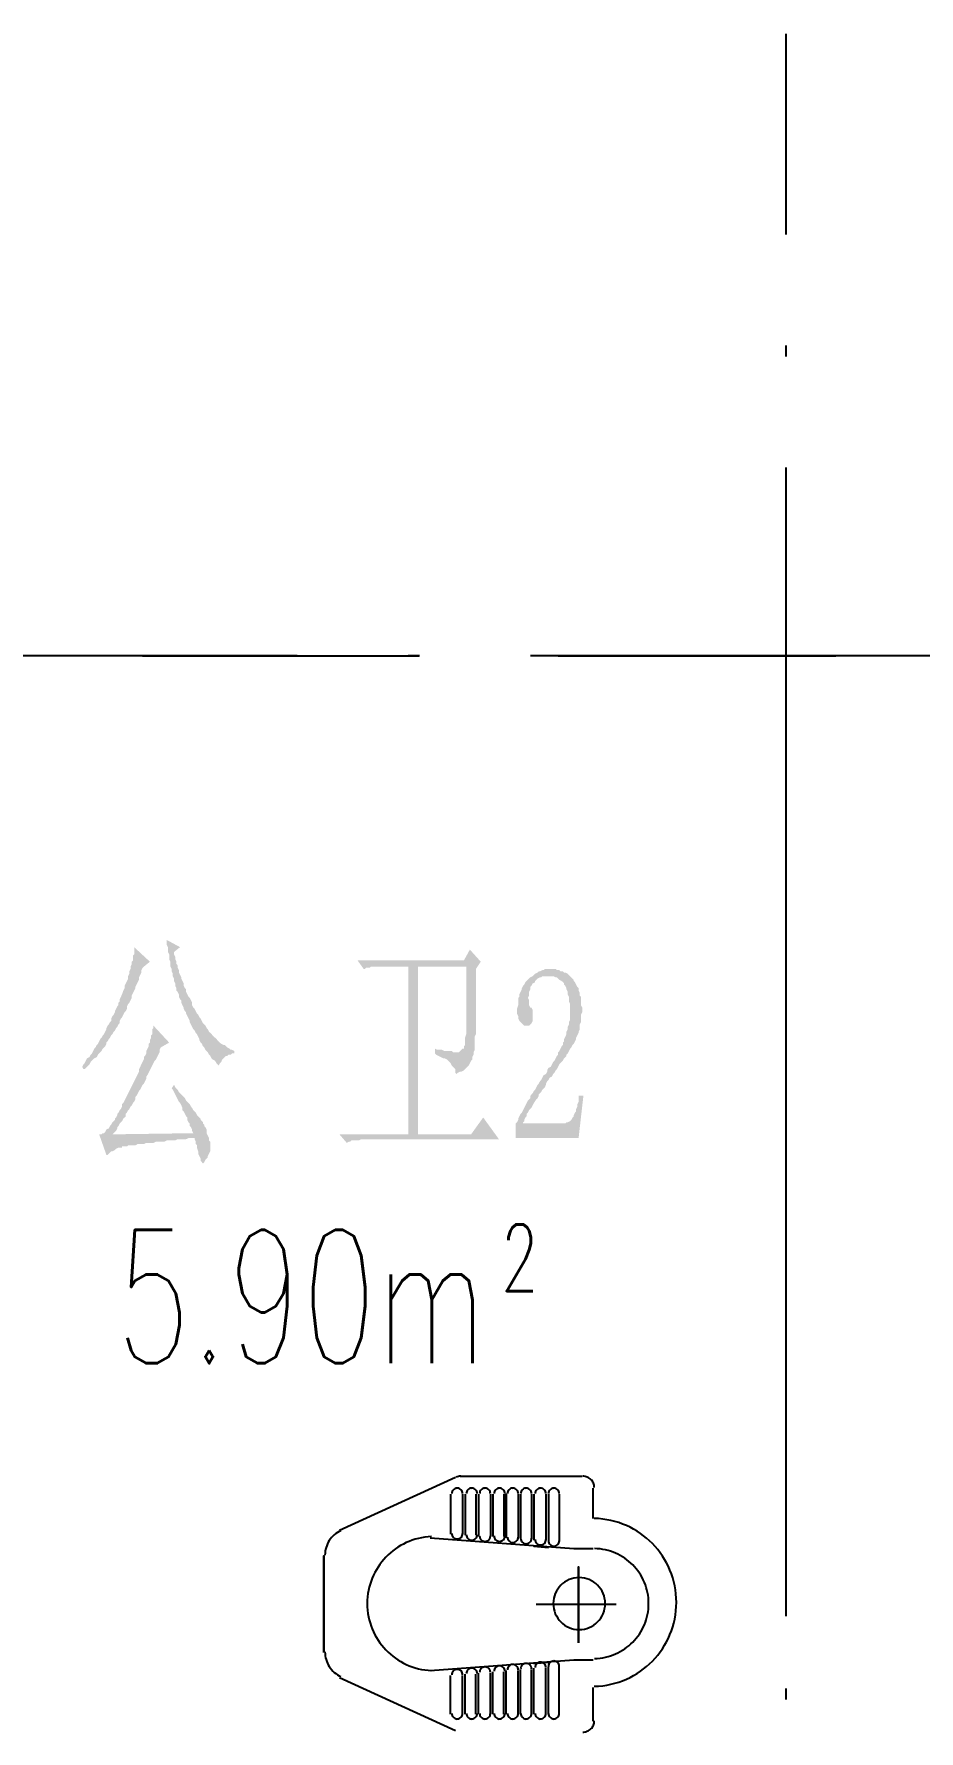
# Model space of a CAD drawing. Header units: millimetres. Extents: x -1120 to 100154, y -9529 to 14223.
# Drawn here: x 48133 to 49728, y 11163 to 14221 of the extents above; entities that cross this region are included whole.
import ezdxf

# ---------------------------------------------------------------- set-up
doc = ezdxf.new("R2010")
doc.units = ezdxf.units.MM
doc.linetypes.add('DOTE', pattern=[2.42, 2, -0.2, 0.02, -0.2])
for name, color, linetype in [('A-DOTE', 1, 'Continuous'), ('A-房间名称', 7, 'Continuous'), ('A-立面看线', 7, 'Continuous')]:
    doc.layers.add(name, color=color, linetype=linetype)
doc.styles.add('_TCH_WINDOW', font='SIMPLEX', dxfattribs={"bigfont": 'GBCBIG'})

msp = doc.modelspace()

# ---------------------------------------------------------------- hatches: boundary and pattern name
at = {"layer": 'A-立面看线'}
for points in [[(48313.7, 12575.7), (48342, 12549.5), (48328.9, 12538.7), (48326.7, 12534.3), (48326.7, 12530), (48324.6, 12525.6), (48322.4, 12521.3), (48322.4, 12516.9), (48320.2, 12512.6), (48318, 12508.2), (48315.9, 12503.9), (48315.9, 12501.7), (48313.7, 12497.3), (48311.5, 12493), (48309.3, 12488.6), (48309.3, 12484.3), (48307.2, 12479.9), (48305, 12475.6), (48302.8, 12473.4), (48300.6, 12469), (48300.6, 12464.7), (48298.5, 12460.3), (48296.3, 12458.2), (48294.1, 12453.8), (48291.9, 12449.4), (48289.8, 12447.3), (48287.6, 12442.9), (48287.6, 12438.6), (48285.4, 12436.4), (48283.2, 12432), (48281.1, 12429.9), (48278.9, 12425.5), (48276.7, 12423.3), (48274.5, 12419), (48272.3, 12416.8), (48270.2, 12412.5), (48268, 12410.3), (48265.8, 12405.9), (48263.6, 12403.7), (48263.6, 12401.6), (48261.5, 12397.2), (48259.3, 12395), (48257.1, 12392.9), (48254.9, 12388.5), (48252.8, 12386.3), (48250.6, 12384.2), (48248.4, 12382), (48246.2, 12377.6), (48241.9, 12375.5), (48239.7, 12373.3), (48237.5, 12371.1), (48235.4, 12368.9), (48233.2, 12364.6), (48231, 12362.4), (48228.8, 12360.2), (48226.6, 12358.1), (48224.5, 12355.9), (48222.3, 12355.9), (48220.1, 12360.2), (48222.3, 12364.6), (48224.5, 12366.8), (48226.6, 12371.1), (48228.8, 12375.5), (48233.2, 12377.6), (48235.4, 12382), (48237.5, 12384.2), (48239.7, 12388.5), (48241.9, 12392.9), (48244.1, 12395), (48246.2, 12399.4), (48248.4, 12401.6), (48250.6, 12405.9), (48252.8, 12410.3), (48254.9, 12412.5), (48257.1, 12416.8), (48259.3, 12419), (48261.5, 12423.3), (48263.6, 12427.7), (48263.6, 12429.9), (48265.8, 12434.2), (48268, 12436.4), (48270.2, 12440.7), (48272.3, 12442.9), (48272.3, 12447.3), (48274.5, 12451.6), (48276.7, 12453.8), (48278.9, 12458.2), (48278.9, 12460.3), (48281.1, 12464.7), (48283.2, 12469), (48285.4, 12471.2), (48285.4, 12475.6), (48287.6, 12477.7), (48287.6, 12482.1), (48287.6, 12482.1), (48289.8, 12486.4), (48291.9, 12490.8), (48294.1, 12497.3), (48296.3, 12501.7), (48296.3, 12506), (48298.5, 12510.4), (48300.6, 12514.7), (48302.8, 12519.1), (48302.8, 12523.4), (48305, 12527.8), (48305, 12532.1), (48307.2, 12536.5), (48307.2, 12540.8), (48309.3, 12545.2), (48309.3, 12549.5), (48311.5, 12551.7), (48311.5, 12556.1), (48311.5, 12560.4), (48313.7, 12562.6), (48313.7, 12567), (48313.7, 12571.3), (48313.7, 12573.5), (48313.7, 12575.7), (48313.7, 12575.7)], [(48396.4, 12575.7), (48385.5, 12567), (48385.5, 12562.6), (48387.7, 12558.3), (48387.7, 12553.9), (48389.9, 12549.5), (48389.9, 12545.2), (48392, 12543), (48392, 12538.7), (48394.2, 12534.3), (48394.2, 12530), (48396.4, 12525.6), (48398.6, 12521.3), (48398.6, 12519.1), (48400.7, 12514.7), (48402.9, 12510.4), (48402.9, 12506), (48405.1, 12501.7), (48407.3, 12499.5), (48407.3, 12495.1), (48409.4, 12490.8), (48411.6, 12486.4), (48413.8, 12484.3), (48416, 12479.9), (48418.1, 12475.6), (48418.1, 12471.2), (48420.3, 12466.9), (48422.5, 12464.7), (48424.7, 12460.3), (48426.8, 12456), (48429, 12453.8), (48431.2, 12449.4), (48433.4, 12447.3), (48435.6, 12442.9), (48437.7, 12438.6), (48439.9, 12436.4), (48442.1, 12434.2), (48444.3, 12429.9), (48446.4, 12427.7), (48448.6, 12423.3), (48450.8, 12421.2), (48453, 12419), (48455.1, 12416.8), (48457.3, 12414.6), (48461.7, 12410.3), (48463.8, 12408.1), (48466, 12405.9), (48468.2, 12403.7), (48470.4, 12401.6), (48474.7, 12399.4), (48476.9, 12399.4), (48479.1, 12397.2), (48481.3, 12395), (48485.6, 12392.9), (48487.8, 12390.7), (48490, 12390.7), (48494.3, 12388.5), (48494.3, 12388.5), (48494.3, 12384.2), (48490, 12384.2), (48487.8, 12382), (48483.4, 12382), (48481.3, 12379.8), (48479.1, 12379.8), (48476.9, 12377.6), (48474.7, 12375.5), (48472.5, 12373.3), (48470.4, 12368.9), (48468.2, 12366.8), (48466, 12362.4), (48466, 12362.4), (48463.8, 12364.6), (48461.7, 12366.8), (48459.5, 12371.1), (48455.1, 12373.3), (48453, 12375.5), (48450.8, 12379.8), (48448.6, 12382), (48446.4, 12386.3), (48444.3, 12388.5), (48442.1, 12390.7), (48439.9, 12395), (48437.7, 12397.2), (48435.6, 12401.6), (48433.4, 12403.7), (48431.2, 12408.1), (48431.2, 12410.3), (48429, 12414.6), (48426.8, 12419), (48424.7, 12421.2), (48422.5, 12425.5), (48420.3, 12427.7), (48418.1, 12432), (48416, 12436.4), (48413.8, 12440.7), (48413.8, 12442.9), (48411.6, 12447.3), (48409.4, 12451.6), (48407.3, 12456), (48407.3, 12458.2), (48405.1, 12460.3), (48402.9, 12464.7), (48402.9, 12466.9), (48400.7, 12471.2), (48398.6, 12475.6), (48398.6, 12479.9), (48396.4, 12482.1), (48394.2, 12486.4), (48394.2, 12490.8), (48392, 12495.1), (48389.9, 12497.3), (48389.9, 12501.7), (48387.7, 12506), (48387.7, 12510.4), (48385.5, 12514.7), (48385.5, 12519.1), (48383.3, 12523.4), (48383.3, 12527.8), (48381.2, 12532.1), (48381.2, 12536.5), (48379, 12540.8), (48379, 12545.2), (48379, 12549.5), (48376.8, 12553.9), (48376.8, 12558.3), (48376.8, 12562.6), (48374.6, 12567), (48374.6, 12571.3), (48374.6, 12575.7), (48372.4, 12580), (48372.4, 12584.4), (48372.4, 12588.7), (48396.4, 12575.7)], [(48929.5, 12536.5), (48929.5, 12530), (48929.5, 12523.4), (48929.5, 12516.9), (48929.5, 12512.6), (48929.5, 12506), (48929.5, 12501.7), (48929.5, 12495.1), (48929.5, 12490.8), (48929.5, 12486.4), (48929.5, 12482.1), (48929.5, 12475.6), (48929.5, 12471.2), (48929.5, 12466.9), (48929.5, 12464.7), (48929.5, 12460.3), (48929.5, 12456), (48929.5, 12451.6), (48929.5, 12449.4), (48929.5, 12445.1), (48929.5, 12442.9), (48929.5, 12438.6), (48929.5, 12436.4), (48929.5, 12436.4), (48929.5, 12429.9), (48929.5, 12423.3), (48929.5, 12419), (48927.4, 12414.6), (48927.4, 12410.3), (48927.4, 12405.9), (48927.4, 12401.6), (48927.4, 12397.2), (48927.4, 12392.9), (48927.4, 12390.7), (48927.4, 12390.7), (48925.2, 12386.3), (48925.2, 12382), (48923, 12377.6), (48923, 12373.3), (48920.8, 12371.1), (48918.6, 12366.8), (48918.6, 12366.8), (48916.5, 12362.4), (48914.3, 12360.2), (48912.1, 12358.1), (48909.9, 12355.9), (48907.8, 12353.7), (48903.4, 12351.5), (48901.2, 12351.5), (48896.9, 12349.3), (48894.7, 12347.2), (48894.7, 12347.2), (48892.5, 12349.3), (48892.5, 12351.5), (48892.5, 12353.7), (48892.5, 12355.9), (48890.4, 12358.1), (48888.2, 12360.2), (48886, 12362.4), (48883.8, 12366.8), (48881.7, 12368.9), (48879.5, 12371.1), (48877.3, 12373.3), (48872.9, 12375.5), (48870.8, 12375.5), (48866.4, 12377.6), (48862.1, 12379.8), (48857.7, 12382), (48855.5, 12384.2), (48855.5, 12392.9), (48859.9, 12390.7), (48864.2, 12390.7), (48868.6, 12390.7), (48872.9, 12388.5), (48877.3, 12388.5), (48879.5, 12388.5), (48883.8, 12388.5), (48886, 12388.5), (48888.2, 12386.3), (48890.4, 12386.3), (48892.5, 12386.3), (48894.7, 12386.3), (48894.7, 12386.3), (48899.1, 12386.3), (48901.2, 12388.5), (48903.4, 12390.7), (48905.6, 12392.9), (48907.8, 12392.9), (48907.8, 12395), (48907.8, 12397.2), (48909.9, 12399.4), (48909.9, 12403.7), (48909.9, 12408.1), (48909.9, 12412.5), (48912.1, 12419), (48912.1, 12425.5), (48912.1, 12432), (48912.1, 12434.2), (48912.1, 12436.4), (48912.1, 12440.7), (48912.1, 12442.9), (48912.1, 12447.3), (48912.1, 12451.6), (48912.1, 12453.8), (48912.1, 12458.2), (48912.1, 12462.5), (48912.1, 12466.9), (48912.1, 12471.2), (48912.1, 12475.6), (48912.1, 12479.9), (48912.1, 12484.3), (48912.1, 12488.6), (48912.1, 12493), (48912.1, 12497.3), (48912.1, 12503.9), (48912.1, 12508.2), (48912.1, 12514.7), (48912.1, 12519.1), (48912.1, 12525.6), (48912.1, 12530), (48912.1, 12536.5), (48912.1, 12540.8), (48825.1, 12540.8), (48825.1, 12238.4), (48920.8, 12238.4), (48942.6, 12268.8), (48970.9, 12229.7), (48725, 12229.7), (48722.8, 12229.7), (48718.4, 12227.5), (48716.3, 12227.5), (48711.9, 12227.5), (48709.7, 12227.5), (48705.4, 12227.5), (48703.2, 12225.3), (48701, 12225.3), (48696.7, 12223.1), (48696.7, 12223.1), (48683.6, 12238.4), (48807.7, 12238.4), (48807.7, 12540.8), (48757.6, 12540.8), (48753.3, 12540.8), (48751.1, 12540.8), (48746.7, 12540.8), (48744.6, 12540.8), (48740.2, 12540.8), (48738, 12538.7), (48735.9, 12538.7), (48731.5, 12538.7), (48729.3, 12536.5), (48727.2, 12536.5), (48716.3, 12551.7), (48907.8, 12551.7), (48918.6, 12571.3), (48938.2, 12549.5), (48929.5, 12536.5)], [(49099.3, 12458.2), (49099.3, 12464.7), (49099.3, 12469), (49099.3, 12473.4), (49097.1, 12477.7), (49097.1, 12482.1), (49097.1, 12486.4), (49094.9, 12490.8), (49094.9, 12495.1), (49092.7, 12499.5), (49092.7, 12501.7), (49090.6, 12506), (49088.4, 12508.2), (49088.4, 12510.4), (49086.2, 12512.6), (49084, 12514.7), (49079.7, 12516.9), (49077.5, 12519.1), (49075.3, 12521.3), (49073.2, 12521.3), (49068.8, 12523.4), (49066.6, 12523.4), (49062.3, 12523.4), (49060.1, 12523.4), (49055.7, 12523.4), (49053.6, 12523.4), (49049.2, 12523.4), (49047, 12521.3), (49044.9, 12521.3), (49040.5, 12519.1), (49038.3, 12516.9), (49036.2, 12514.7), (49036.2, 12512.6), (49031.8, 12510.4), (49029.6, 12506), (49027.5, 12503.9), (49027.5, 12499.5), (49025.3, 12495.1), (49025.3, 12493), (49025.3, 12488.6), (49023.1, 12484.3), (49023.1, 12484.3), (49025.3, 12479.9), (49025.3, 12475.6), (49025.3, 12471.2), (49027.5, 12466.9), (49029.6, 12466.9), (49031.8, 12462.5), (49031.8, 12458.2), (49031.8, 12453.8), (49031.8, 12451.6), (49031.8, 12447.3), (49031.8, 12442.9), (49029.6, 12438.6), (49027.5, 12436.4), (49025.3, 12434.2), (49023.1, 12434.2), (49020.9, 12434.2), (49016.6, 12434.2), (49014.4, 12436.4), (49012.2, 12438.6), (49010, 12440.7), (49010, 12440.7), (49007.9, 12442.9), (49005.7, 12447.3), (49005.7, 12451.6), (49003.5, 12456), (49003.5, 12460.3), (49003.5, 12464.7), (49005.7, 12471.2), (49005.7, 12475.6), (49005.7, 12479.9), (49005.7, 12484.3), (49007.9, 12486.4), (49007.9, 12490.8), (49010, 12495.1), (49012.2, 12499.5), (49012.2, 12501.7), (49014.4, 12506), (49016.6, 12508.2), (49018.7, 12512.6), (49020.9, 12514.7), (49023.1, 12516.9), (49025.3, 12519.1), (49027.5, 12521.3), (49031.8, 12523.4), (49034, 12525.6), (49036.2, 12527.8), (49040.5, 12530), (49042.7, 12532.1), (49044.9, 12532.1), (49049.2, 12534.3), (49051.4, 12534.3), (49053.6, 12536.5), (49057.9, 12536.5), (49060.1, 12536.5), (49062.3, 12536.5), (49066.6, 12536.5), (49068.8, 12536.5), (49073.2, 12536.5), (49075.3, 12534.3), (49079.7, 12534.3), (49081.9, 12532.1), (49086.2, 12532.1), (49088.4, 12530), (49090.6, 12530), (49094.9, 12527.8), (49097.1, 12525.6), (49099.3, 12523.4), (49101.4, 12521.3), (49103.6, 12519.1), (49105.8, 12516.9), (49105.8, 12514.7), (49108, 12512.6), (49110.1, 12508.2), (49112.3, 12503.9), (49114.5, 12501.7), (49114.5, 12497.3), (49116.7, 12493), (49116.7, 12488.6), (49118.8, 12486.4), (49118.8, 12482.1), (49118.8, 12477.7), (49118.8, 12471.2), (49121, 12466.9), (49121, 12462.5), (49121, 12462.5), (49121, 12458.2), (49118.8, 12453.8), (49118.8, 12449.4), (49118.8, 12445.1), (49118.8, 12440.7), (49116.7, 12436.4), (49116.7, 12432), (49116.7, 12427.7), (49114.5, 12423.3), (49114.5, 12421.2), (49112.3, 12416.8), (49110.1, 12412.5), (49110.1, 12410.3), (49108, 12405.9), (49105.8, 12401.6), (49103.6, 12399.4), (49101.4, 12395), (49099.3, 12392.9), (49097.1, 12388.5), (49094.9, 12384.2), (49092.7, 12382), (49092.7, 12379.8), (49088.4, 12375.5), (49086.2, 12371.1), (49084, 12368.9), (49079.7, 12364.6), (49077.5, 12360.2), (49075.3, 12355.9), (49073.2, 12353.7), (49071, 12349.3), (49068.8, 12347.2), (49066.6, 12342.8), (49062.3, 12340.6), (49060.1, 12336.3), (49057.9, 12334.1), (49055.7, 12329.8), (49055.7, 12327.6), (49053.6, 12323.2), (49051.4, 12321.1), (49049.2, 12318.9), (49047, 12314.5), (49044.9, 12312.4), (49042.7, 12310.2), (49042.7, 12308), (49040.5, 12303.6), (49038.3, 12301.5), (49038.3, 12301.5), (49034, 12294.9), (49031.8, 12290.6), (49029.6, 12286.2), (49025.3, 12281.9), (49023.1, 12277.5), (49020.9, 12275.4), (49020.9, 12271), (49018.7, 12268.8), (49016.6, 12264.5), (49016.6, 12262.3), (49014.4, 12260.1), (49014.4, 12258), (49014.4, 12258), (49086.2, 12258), (49090.6, 12258), (49092.7, 12260.1), (49094.9, 12260.1), (49099.3, 12262.3), (49101.4, 12264.5), (49103.6, 12268.8), (49105.8, 12271), (49105.8, 12273.2), (49108, 12277.5), (49110.1, 12279.7), (49110.1, 12284.1), (49112.3, 12288.4), (49112.3, 12292.8), (49114.5, 12297.1), (49114.5, 12301.5), (49114.5, 12308), (49114.5, 12308), (49123.2, 12308), (49114.5, 12231.8), (49001.3, 12231.8), (49001.3, 12255.8), (49001.3, 12258), (49003.5, 12260.1), (49005.7, 12264.5), (49005.7, 12266.7), (49007.9, 12271), (49010, 12275.4), (49012.2, 12277.5), (49014.4, 12281.9), (49016.6, 12286.2), (49018.7, 12290.6), (49020.9, 12294.9), (49020.9, 12294.9), (49023.1, 12299.3), (49025.3, 12301.5), (49027.5, 12303.6), (49027.5, 12308), (49029.6, 12310.2), (49031.8, 12312.4), (49034, 12316.7), (49036.2, 12318.9), (49038.3, 12323.2), (49040.5, 12327.6), (49042.7, 12329.8), (49044.9, 12334.1), (49047, 12336.3), (49049.2, 12340.6), (49051.4, 12345), (49055.7, 12347.2), (49057.9, 12351.5), (49057.9, 12353.7), (49060.1, 12358.1), (49064.4, 12360.2), (49066.6, 12364.6), (49068.8, 12368.9), (49071, 12371.1), (49073.2, 12375.5), (49075.3, 12379.8), (49077.5, 12382), (49077.5, 12386.3), (49079.7, 12388.5), (49081.9, 12392.9), (49084, 12397.2), (49086.2, 12399.4), (49086.2, 12403.7), (49088.4, 12405.9), (49088.4, 12410.3), (49090.6, 12414.6), (49092.7, 12419), (49092.7, 12423.3), (49094.9, 12427.7), (49094.9, 12432), (49097.1, 12436.4), (49097.1, 12440.7), (49099.3, 12445.1), (49099.3, 12449.4), (49099.3, 12451.6), (49099.3, 12456), (49099.3, 12458.2), (49099.3, 12458.2)], [(48274.5, 12238.4), (48420.3, 12240.5), (48418.1, 12244.9), (48418.1, 12247.1), (48416, 12251.4), (48413.8, 12253.6), (48413.8, 12258), (48411.6, 12260.1), (48409.4, 12264.5), (48409.4, 12268.8), (48407.3, 12271), (48405.1, 12275.4), (48402.9, 12279.7), (48400.7, 12281.9), (48400.7, 12286.2), (48398.6, 12290.6), (48396.4, 12294.9), (48394.2, 12297.1), (48392, 12301.5), (48389.9, 12305.8), (48387.7, 12310.2), (48385.5, 12314.5), (48383.3, 12318.9), (48381.2, 12321.1), (48385.5, 12327.6), (48387.7, 12323.2), (48392, 12318.9), (48394.2, 12314.5), (48398.6, 12310.2), (48400.7, 12308), (48405.1, 12303.6), (48407.3, 12299.3), (48409.4, 12297.1), (48413.8, 12292.8), (48416, 12288.4), (48418.1, 12286.2), (48420.3, 12281.9), (48422.5, 12279.7), (48424.7, 12277.5), (48426.8, 12273.2), (48429, 12271), (48431.2, 12268.8), (48433.4, 12266.7), (48433.4, 12264.5), (48435.6, 12262.3), (48437.7, 12260.1), (48437.7, 12258), (48439.9, 12255.8), (48439.9, 12253.6), (48442.1, 12251.4), (48444.3, 12247.1), (48444.3, 12240.5), (48446.4, 12236.2), (48448.6, 12231.8), (48448.6, 12227.5), (48450.8, 12225.3), (48450.8, 12221), (48450.8, 12218.8), (48450.8, 12216.6), (48450.8, 12212.3), (48450.8, 12207.9), (48448.6, 12203.5), (48446.4, 12199.2), (48446.4, 12197), (48442.1, 12192.7), (48439.9, 12188.3), (48437.7, 12186.1), (48437.7, 12186.1), (48435.6, 12188.3), (48433.4, 12190.5), (48433.4, 12194.8), (48431.2, 12199.2), (48429, 12203.5), (48429, 12207.9), (48426.8, 12214.4), (48426.8, 12218.8), (48424.7, 12221), (48424.7, 12225.3), (48422.5, 12229.7), (48422.5, 12231.8), (48418.1, 12231.8), (48411.6, 12231.8), (48407.3, 12229.7), (48400.7, 12229.7), (48396.4, 12229.7), (48392, 12229.7), (48387.7, 12227.5), (48381.2, 12227.5), (48376.8, 12227.5), (48372.4, 12227.5), (48368.1, 12225.3), (48363.7, 12225.3), (48359.4, 12225.3), (48357.2, 12225.3), (48352.9, 12225.3), (48348.5, 12223.1), (48344.2, 12223.1), (48342, 12223.1), (48337.6, 12223.1), (48335.5, 12223.1), (48331.1, 12221), (48328.9, 12221), (48324.6, 12221), (48322.4, 12221), (48320.2, 12221), (48315.9, 12218.8), (48313.7, 12218.8), (48311.5, 12218.8), (48309.3, 12218.8), (48307.2, 12218.8), (48305, 12218.8), (48302.8, 12218.8), (48300.6, 12216.6), (48298.5, 12216.6), (48298.5, 12216.6), (48296.3, 12216.6), (48294.1, 12216.6), (48294.1, 12216.6), (48291.9, 12216.6), (48291.9, 12214.4), (48289.8, 12214.4), (48289.8, 12214.4), (48287.6, 12214.4), (48285.4, 12214.4), (48281.1, 12212.3), (48278.9, 12210.1), (48274.5, 12207.9), (48272.3, 12207.9), (48270.2, 12205.7), (48268, 12203.5), (48265.8, 12201.4), (48263.6, 12201.4), (48250.6, 12238.4), (48252.8, 12238.4), (48254.9, 12238.4), (48257.1, 12240.5), (48259.3, 12240.5), (48261.5, 12242.7), (48263.6, 12247.1), (48268, 12249.2), (48270.2, 12253.6), (48272.3, 12255.8), (48274.5, 12260.1), (48276.7, 12262.3), (48278.9, 12264.5), (48278.9, 12266.7), (48281.1, 12268.8), (48283.2, 12273.2), (48283.2, 12275.4), (48285.4, 12277.5), (48287.6, 12281.9), (48289.8, 12284.1), (48291.9, 12288.4), (48291.9, 12292.8), (48294.1, 12294.9), (48296.3, 12299.3), (48298.5, 12303.6), (48300.6, 12308), (48302.8, 12312.4), (48305, 12316.7), (48307.2, 12321.1), (48309.3, 12325.4), (48311.5, 12329.8), (48313.7, 12334.1), (48315.9, 12338.5), (48318, 12342.8), (48320.2, 12347.2), (48322.4, 12351.5), (48322.4, 12355.9), (48324.6, 12360.2), (48326.7, 12364.6), (48328.9, 12368.9), (48331.1, 12373.3), (48331.1, 12377.6), (48333.3, 12379.8), (48335.5, 12384.2), (48335.5, 12388.5), (48337.6, 12392.9), (48339.8, 12397.2), (48339.8, 12401.6), (48342, 12403.7), (48342, 12408.1), (48344.2, 12412.5), (48344.2, 12416.8), (48346.3, 12419), (48346.3, 12423.3), (48346.3, 12427.7), (48348.5, 12429.9), (48348.5, 12434.2), (48348.5, 12434.2), (48376.8, 12403.7), (48361.6, 12395), (48359.4, 12390.7), (48359.4, 12386.3), (48357.2, 12382), (48355, 12377.6), (48352.9, 12373.3), (48350.7, 12371.1), (48348.5, 12366.8), (48346.3, 12362.4), (48344.2, 12358.1), (48342, 12353.7), (48339.8, 12349.3), (48337.6, 12345), (48335.5, 12342.8), (48335.5, 12338.5), (48333.3, 12334.1), (48331.1, 12329.8), (48328.9, 12327.6), (48326.7, 12323.2), (48324.6, 12318.9), (48322.4, 12316.7), (48320.2, 12312.4), (48318, 12308), (48315.9, 12305.8), (48315.9, 12301.5), (48313.7, 12297.1), (48311.5, 12294.9), (48309.3, 12290.6), (48307.2, 12288.4), (48305, 12284.1), (48302.8, 12281.9), (48300.6, 12277.5), (48298.5, 12275.4), (48298.5, 12271), (48296.3, 12268.8), (48294.1, 12266.7), (48291.9, 12262.3), (48289.8, 12260.1), (48287.6, 12258), (48285.4, 12253.6), (48283.2, 12251.4), (48283.2, 12249.2), (48281.1, 12244.9), (48278.9, 12242.7), (48276.7, 12240.5), (48274.5, 12238.4), (48274.5, 12238.4)]]:
    msp.add_hatch(color=256, dxfattribs=at).paths.add_polyline_path(points)

# ---------------------------------------------------------------- linework, layer by layer
at = {"layer": 'A-DOTE', "linetype": 'DOTE', "ltscale": 1000}
for p, q in [((49488.8, 9019.9), (49488.8, 14221.2)), ((41767.6, 13101.2), (57008.7, 13101.2))]:
    msp.add_line(p, q, dxfattribs=at)
at = {"layer": 'A-立面看线'}
for points in [[(48827.3, 13100.1), (48328.9, 13100.1)], [(49578, 13100.1), (49077.5, 13100.1)], [(49488.8, 12120.9), (49488.8, 12621.4)], [(49488.8, 11370.1), (49488.8, 11870.6)], [(48892.5, 11620.4), (48683.6, 11524.6)], [(48902.3, 11622.5), (48900.1, 11622.4), (48897.9, 11622.1), (48895.8, 11621.5), (48893.7, 11620.6)], [(48901.2, 11622.5), (49121, 11622.5)], [(49142.8, 11601.9), (49142.7, 11604), (49142.4, 11606), (49141.9, 11608), (49141.2, 11609.9), (49140.3, 11611.7), (49139.3, 11613.4), (49138.1, 11615), (49136.7, 11616.5), (49135.3, 11617.8), (49133.7, 11619), (49132, 11620), (49130.2, 11620.9), (49128.3, 11621.6), (49126.3, 11622.1), (49124.2, 11622.4), (49122.1, 11622.5)], [(48883.8, 11589.9), (48883.8, 11518.1)], [(48883.8, 11589.9), (48883.8, 11518.1)], [(48895.8, 11600.8), (48893.8, 11600.6), (48892, 11600), (48890.3, 11599.1), (48888.9, 11597.9), (48887.7, 11596.5), (48886.8, 11594.8), (48886.2, 11593), (48886, 11591)], [(48895.8, 11600.8), (48893.8, 11600.6), (48892, 11600), (48890.3, 11599.1), (48888.9, 11597.9), (48887.7, 11596.5), (48886.8, 11594.8), (48886.2, 11593), (48886, 11591)], [(48894.7, 11598.6), (48894.7, 11598.6)], [(48894.7, 11598.6), (48894.7, 11598.6)], [(48905.6, 11591), (48905.4, 11593), (48904.8, 11594.8), (48903.9, 11596.5), (48902.7, 11597.9), (48901.3, 11599.1), (48899.6, 11600), (48897.8, 11600.6), (48895.8, 11600.8)], [(48905.6, 11591), (48905.4, 11593), (48904.8, 11594.8), (48903.9, 11596.5), (48902.7, 11597.9), (48901.3, 11599.1), (48899.6, 11600), (48897.8, 11600.6), (48895.8, 11600.8)], [(48905.6, 11589.9), (48905.6, 11518.1)], [(48905.6, 11589.9), (48905.6, 11518.1)], [(48909.9, 11589.9), (48909.9, 11515.9)], [(48909.9, 11589.9), (48909.9, 11515.9)], [(48921.9, 11600.8), (48919.9, 11600.6), (48918.1, 11600), (48916.4, 11599.1), (48915, 11597.9), (48913.8, 11596.5), (48912.9, 11594.8), (48912.3, 11593), (48912.1, 11591)], [(48921.9, 11600.8), (48919.9, 11600.6), (48918.1, 11600), (48916.4, 11599.1), (48915, 11597.9), (48913.8, 11596.5), (48912.9, 11594.8), (48912.3, 11593), (48912.1, 11591)], [(48920.8, 11598.6), (48920.8, 11598.6)], [(48920.8, 11598.6), (48920.8, 11598.6)], [(48931.7, 11591), (48931.5, 11593), (48930.9, 11594.8), (48930, 11596.5), (48928.8, 11597.9), (48927.4, 11599.1), (48925.7, 11600), (48923.9, 11600.6), (48921.9, 11600.8)], [(48931.7, 11591), (48931.5, 11593), (48930.9, 11594.8), (48930, 11596.5), (48928.8, 11597.9), (48927.4, 11599.1), (48925.7, 11600), (48923.9, 11600.6), (48921.9, 11600.8)], [(48929.5, 11589.9), (48929.5, 11515.9)], [(48929.5, 11589.9), (48929.5, 11515.9)], [(48933.9, 11589.9), (48933.9, 11513.7)], [(48933.9, 11589.9), (48933.9, 11513.7)], [(48945.8, 11600.8), (48943.9, 11600.6), (48942, 11600), (48940.4, 11599.1), (48938.9, 11597.9), (48937.7, 11596.5), (48936.8, 11594.8), (48936.3, 11593), (48936.1, 11591)], [(48945.8, 11600.8), (48943.9, 11600.6), (48942, 11600), (48940.4, 11599.1), (48938.9, 11597.9), (48937.7, 11596.5), (48936.8, 11594.8), (48936.3, 11593), (48936.1, 11591)], [(48944.8, 11598.6), (48944.8, 11598.6)], [(48944.8, 11598.6), (48944.8, 11598.6)], [(48955.6, 11591), (48955.4, 11593), (48954.9, 11594.8), (48954, 11596.5), (48952.8, 11597.9), (48951.3, 11599.1), (48949.7, 11600), (48947.8, 11600.6), (48945.8, 11600.8)], [(48955.6, 11591), (48955.4, 11593), (48954.9, 11594.8), (48954, 11596.5), (48952.8, 11597.9), (48951.3, 11599.1), (48949.7, 11600), (48947.8, 11600.6), (48945.8, 11600.8)], [(48955.6, 11589.9), (48955.6, 11513.7)], [(48955.6, 11589.9), (48955.6, 11513.7)], [(48960, 11589.9), (48960, 11513.7)], [(48960, 11589.9), (48960, 11513.7)], [(48972, 11600.8), (48970, 11600.6), (48968.1, 11600), (48966.5, 11599.1), (48965, 11597.9), (48963.8, 11596.5), (48962.9, 11594.8), (48962.4, 11593), (48962.2, 11591)], [(48972, 11600.8), (48970, 11600.6), (48968.1, 11600), (48966.5, 11599.1), (48965, 11597.9), (48963.8, 11596.5), (48962.9, 11594.8), (48962.4, 11593), (48962.2, 11591)], [(48970.9, 11598.6), (48970.9, 11598.6)], [(48970.9, 11598.6), (48970.9, 11598.6)], [(48981.8, 11591), (48981.6, 11593), (48981, 11594.8), (48980.1, 11596.5), (48978.9, 11597.9), (48977.4, 11599.1), (48975.8, 11600), (48973.9, 11600.6), (48972, 11600.8)], [(48981.8, 11591), (48981.6, 11593), (48981, 11594.8), (48980.1, 11596.5), (48978.9, 11597.9), (48977.4, 11599.1), (48975.8, 11600), (48973.9, 11600.6), (48972, 11600.8)], [(48979.6, 11589.9), (48979.6, 11513.7)], [(48979.6, 11589.9), (48979.6, 11513.7)], [(48983.9, 11511.6), (48983.9, 11589.9), (48983.9, 11511.6)], [(48995.9, 11600.8), (48993.9, 11600.6), (48992.1, 11600), (48990.4, 11599.1), (48989, 11597.9), (48987.8, 11596.5), (48986.9, 11594.8), (48986.3, 11593), (48986.1, 11591)], [(48995.9, 11600.8), (48993.9, 11600.6), (48992.1, 11600), (48990.4, 11599.1), (48989, 11597.9), (48987.8, 11596.5), (48986.9, 11594.8), (48986.3, 11593), (48986.1, 11591)], [(48994.8, 11598.6), (48994.8, 11598.6)], [(48994.8, 11598.6), (48994.8, 11598.6)], [(49005.7, 11591), (49005.5, 11593), (49004.9, 11594.8), (49004, 11596.5), (49002.8, 11597.9), (49001.4, 11599.1), (48999.7, 11600), (48997.9, 11600.6), (48995.9, 11600.8)], [(49005.7, 11591), (49005.5, 11593), (49004.9, 11594.8), (49004, 11596.5), (49002.8, 11597.9), (49001.4, 11599.1), (48999.7, 11600), (48997.9, 11600.6), (48995.9, 11600.8)], [(49005.7, 11589.9), (49005.7, 11511.6)], [(49005.7, 11589.9), (49005.7, 11511.6)], [(49019.8, 11600.8), (49017.9, 11600.6), (49016, 11600), (49014.4, 11599.1), (49012.9, 11597.9), (49011.7, 11596.5), (49010.8, 11594.8), (49010.2, 11593), (49010, 11591)], [(49019.8, 11600.8), (49017.9, 11600.6), (49016, 11600), (49014.4, 11599.1), (49012.9, 11597.9), (49011.7, 11596.5), (49010.8, 11594.8), (49010.2, 11593), (49010, 11591)], [(49010, 11589.9), (49010, 11509.4)], [(49010, 11589.9), (49010, 11509.4)], [(49018.7, 11598.6), (49018.7, 11598.6)], [(49018.7, 11598.6), (49018.7, 11598.6)], [(49029.6, 11591), (49029.4, 11593), (49028.9, 11594.8), (49028, 11596.5), (49026.8, 11597.9), (49025.3, 11599.1), (49023.6, 11600), (49021.8, 11600.6), (49019.8, 11600.8)], [(49029.6, 11591), (49029.4, 11593), (49028.9, 11594.8), (49028, 11596.5), (49026.8, 11597.9), (49025.3, 11599.1), (49023.6, 11600), (49021.8, 11600.6), (49019.8, 11600.8)], [(49029.6, 11589.9), (49029.6, 11509.4)], [(49029.6, 11589.9), (49029.6, 11509.4)], [(49034, 11589.9), (49034, 11507.2)], [(49034, 11589.9), (49034, 11507.2)], [(49045.9, 11600.8), (49044, 11600.6), (49042.1, 11600), (49040.5, 11599.1), (49039, 11597.9), (49037.8, 11596.5), (49036.9, 11594.8), (49036.4, 11593), (49036.2, 11591)], [(49045.9, 11600.8), (49044, 11600.6), (49042.1, 11600), (49040.5, 11599.1), (49039, 11597.9), (49037.8, 11596.5), (49036.9, 11594.8), (49036.4, 11593), (49036.2, 11591)], [(49044.9, 11598.6), (49044.9, 11598.6)], [(49044.9, 11598.6), (49044.9, 11598.6)], [(49055.7, 11591), (49055.5, 11593), (49055, 11594.8), (49054.1, 11596.5), (49052.9, 11597.9), (49051.4, 11599.1), (49049.8, 11600), (49047.9, 11600.6), (49045.9, 11600.8)], [(49055.7, 11591), (49055.5, 11593), (49055, 11594.8), (49054.1, 11596.5), (49052.9, 11597.9), (49051.4, 11599.1), (49049.8, 11600), (49047.9, 11600.6), (49045.9, 11600.8)], [(49055.7, 11589.9), (49055.7, 11507.2)], [(49055.7, 11589.9), (49055.7, 11507.2)], [(49069.9, 11600.8), (49067.9, 11600.6), (49066.1, 11600), (49064.4, 11599.1), (49063, 11597.9), (49061.8, 11596.5), (49060.9, 11594.8), (49060.3, 11593), (49060.1, 11591)], [(49069.9, 11600.8), (49067.9, 11600.6), (49066.1, 11600), (49064.4, 11599.1), (49063, 11597.9), (49061.8, 11596.5), (49060.9, 11594.8), (49060.3, 11593), (49060.1, 11591)], [(49060.1, 11589.9), (49060.1, 11505)], [(49060.1, 11589.9), (49060.1, 11505)], [(49068.8, 11598.6), (49068.8, 11598.6)], [(49068.8, 11598.6), (49068.8, 11598.6)], [(49079.7, 11591), (49079.5, 11593), (49078.9, 11594.8), (49078, 11596.5), (49076.8, 11597.9), (49075.4, 11599.1), (49073.7, 11600), (49071.9, 11600.6), (49069.9, 11600.8)], [(49079.7, 11591), (49079.5, 11593), (49078.9, 11594.8), (49078, 11596.5), (49076.8, 11597.9), (49075.4, 11599.1), (49073.7, 11600), (49071.9, 11600.6), (49069.9, 11600.8)], [(49079.7, 11589.9), (49079.7, 11505)], [(49079.7, 11589.9), (49079.7, 11505)], [(49140.6, 11546.4), (49140.6, 11600.8)], [(49142.8, 11243.9), (49150.5, 11244.3), (49158, 11245), (49165.5, 11246.1), (49172.8, 11247.6), (49180, 11249.4), (49187, 11251.5), (49193.9, 11254), (49200.6, 11256.7), (49207.2, 11259.8), (49213.6, 11263.2), (49219.8, 11266.9), (49225.8, 11270.9), (49231.6, 11275.1), (49237.1, 11279.6), (49242.5, 11284.4), (49247.6, 11289.4), (49252.5, 11294.6), (49257.1, 11300.1), (49261.5, 11305.7), (49265.6, 11311.6), (49269.5, 11317.7), (49273, 11324), (49276.3, 11330.4), (49279.2, 11337.1), (49281.8, 11343.8), (49284.2, 11350.8), (49286.1, 11357.9), (49287.8, 11365.1), (49289.1, 11372.4), (49290, 11379.9), (49290.6, 11387.5), (49290.8, 11395.1), (49290.6, 11402.8), (49290, 11410.4), (49289.1, 11417.8), (49287.8, 11425.2), (49286.1, 11432.4), (49284.2, 11439.5), (49281.8, 11446.4), (49279.2, 11453.2), (49276.3, 11459.8), (49273, 11466.3), (49269.5, 11472.6), (49265.6, 11478.6), (49261.5, 11484.5), (49257.1, 11490.2), (49252.5, 11495.7), (49247.6, 11500.9), (49242.5, 11505.9), (49237.1, 11510.6), (49231.6, 11515.1), (49225.8, 11519.4), (49219.8, 11523.3), (49213.6, 11527), (49207.2, 11530.4), (49200.6, 11533.5), (49193.9, 11536.3), (49187, 11538.8), (49180, 11540.9), (49172.8, 11542.7), (49165.5, 11544.1), (49158, 11545.2), (49150.5, 11546), (49142.8, 11546.3)], [(48686, 11524.5), (48682.9, 11522.9), (48679.8, 11521.1), (48677, 11519.1), (48674.3, 11516.9), (48671.7, 11514.5), (48669.4, 11511.9), (48667.2, 11509.3), (48665.3, 11506.4), (48663.5, 11503.5), (48662, 11500.4), (48660.6, 11497.2), (48659.5, 11493.9), (48658.7, 11490.5), (48658, 11487.1), (48657.6, 11483.6), (48657.5, 11480)], [(48849.3, 11513.6), (48843.3, 11513.2), (48837.4, 11512.5), (48831.5, 11511.5), (48825.8, 11510.3), (48820.2, 11508.8), (48814.6, 11507), (48809.2, 11505), (48804, 11502.7), (48798.8, 11500.2), (48793.8, 11497.4), (48789, 11494.5), (48784.3, 11491.3), (48779.8, 11487.9), (48775.4, 11484.3), (48771.3, 11480.5), (48767.3, 11476.5), (48763.4, 11472.3), (48759.8, 11468), (48756.4, 11463.5), (48753.2, 11458.8), (48750.2, 11454), (48747.5, 11449.1), (48744.9, 11443.9), (48742.7, 11438.7), (48740.6, 11433.4), (48738.8, 11427.9), (48737.3, 11422.3), (48736, 11416.6), (48735, 11410.8), (48734.3, 11404.9), (48733.8, 11399), (48733.7, 11392.9), (48733.8, 11386.9), (48734.3, 11381), (48735, 11375.1), (48736, 11369.3), (48737.3, 11363.6), (48738.8, 11358), (48740.6, 11352.5), (48742.7, 11347.2), (48745, 11341.9), (48747.5, 11336.8), (48750.2, 11331.9), (48753.2, 11327.1), (48756.4, 11322.4), (48759.8, 11317.9), (48763.5, 11313.5), (48767.3, 11309.4), (48771.3, 11305.4), (48775.4, 11301.6), (48779.8, 11298), (48784.3, 11294.6), (48789, 11291.4), (48793.9, 11288.5), (48798.8, 11285.7), (48804, 11283.2), (48809.3, 11280.9), (48814.6, 11278.9), (48820.2, 11277.1), (48825.8, 11275.6), (48831.5, 11274.4), (48837.4, 11273.4), (48843.3, 11272.7), (48849.3, 11272.3)], [(48846.8, 11511.6), (49105.8, 11492)], [(48886, 11519.2), (48886.2, 11517.2), (48886.8, 11515.4), (48887.7, 11513.7), (48888.9, 11512.2), (48890.3, 11511), (48892, 11510.1), (48893.8, 11509.6), (48895.8, 11509.4)], [(48886, 11519.2), (48886.2, 11517.2), (48886.8, 11515.4), (48887.7, 11513.7), (48888.9, 11512.2), (48890.3, 11511), (48892, 11510.1), (48893.8, 11509.6), (48895.8, 11509.4)], [(48894.7, 11509.4), (48894.7, 11509.4)], [(48894.7, 11509.4), (48894.7, 11509.4)], [(48895.8, 11509.4), (48897.8, 11509.6), (48899.6, 11510.1), (48901.3, 11511), (48902.7, 11512.2), (48903.9, 11513.7), (48904.8, 11515.4), (48905.4, 11517.2), (48905.6, 11519.2)], [(48895.8, 11509.4), (48897.8, 11509.6), (48899.6, 11510.1), (48901.3, 11511), (48902.7, 11512.2), (48903.9, 11513.7), (48904.8, 11515.4), (48905.4, 11517.2), (48905.6, 11519.2)], [(48912.1, 11517), (48912.3, 11515), (48912.9, 11513.2), (48913.8, 11511.5), (48915, 11510.1), (48916.4, 11508.9), (48918.1, 11508), (48919.9, 11507.4), (48921.9, 11507.2)], [(48912.1, 11517), (48912.3, 11515), (48912.9, 11513.2), (48913.8, 11511.5), (48915, 11510.1), (48916.4, 11508.9), (48918.1, 11508), (48919.9, 11507.4), (48921.9, 11507.2)], [(48921.9, 11507.2), (48923.9, 11507.4), (48925.7, 11508), (48927.4, 11508.9), (48928.8, 11510.1), (48930, 11511.5), (48930.9, 11513.2), (48931.5, 11515), (48931.7, 11517)], [(48921.9, 11507.2), (48923.9, 11507.4), (48925.7, 11508), (48927.4, 11508.9), (48928.8, 11510.1), (48930, 11511.5), (48930.9, 11513.2), (48931.5, 11515), (48931.7, 11517)], [(48936.1, 11514.8), (48936.3, 11512.8), (48936.8, 11511), (48937.7, 11509.3), (48938.9, 11507.9), (48940.4, 11506.7), (48942, 11505.8), (48943.9, 11505.2), (48945.8, 11505)], [(48936.1, 11514.8), (48936.3, 11512.8), (48936.8, 11511), (48937.7, 11509.3), (48938.9, 11507.9), (48940.4, 11506.7), (48942, 11505.8), (48943.9, 11505.2), (48945.8, 11505)], [(48945.8, 11505), (48947.8, 11505.2), (48949.7, 11505.8), (48951.3, 11506.7), (48952.8, 11507.9), (48954, 11509.3), (48954.9, 11511), (48955.4, 11512.8), (48955.6, 11514.8)], [(48945.8, 11505), (48947.8, 11505.2), (48949.7, 11505.8), (48951.3, 11506.7), (48952.8, 11507.9), (48954, 11509.3), (48954.9, 11511), (48955.4, 11512.8), (48955.6, 11514.8)], [(48962.2, 11514.8), (48962.4, 11512.8), (48962.9, 11511), (48963.8, 11509.3), (48965, 11507.9), (48966.5, 11506.7), (48968.1, 11505.8), (48970, 11505.2), (48972, 11505)], [(48962.2, 11514.8), (48962.4, 11512.8), (48962.9, 11511), (48963.8, 11509.3), (48965, 11507.9), (48966.5, 11506.7), (48968.1, 11505.8), (48970, 11505.2), (48972, 11505)], [(48970.9, 11502.8), (48970.9, 11502.8)], [(48970.9, 11502.8), (48970.9, 11502.8)], [(48972, 11505), (48973.9, 11505.2), (48975.8, 11505.8), (48977.4, 11506.7), (48978.9, 11507.9), (48980.1, 11509.3), (48981, 11511), (48981.6, 11512.8), (48981.8, 11514.8)], [(48972, 11505), (48973.9, 11505.2), (48975.8, 11505.8), (48977.4, 11506.7), (48978.9, 11507.9), (48980.1, 11509.3), (48981, 11511), (48981.6, 11512.8), (48981.8, 11514.8)], [(48986.1, 11512.6), (48986.3, 11510.7), (48986.9, 11508.8), (48987.8, 11507.2), (48989, 11505.7), (48990.4, 11504.5), (48992.1, 11503.6), (48993.9, 11503), (48995.9, 11502.8)], [(48986.1, 11512.6), (48986.3, 11510.7), (48986.9, 11508.8), (48987.8, 11507.2), (48989, 11505.7), (48990.4, 11504.5), (48992.1, 11503.6), (48993.9, 11503), (48995.9, 11502.8)], [(48994.8, 11500.7), (48994.8, 11500.7)], [(48994.8, 11500.7), (48994.8, 11500.7)], [(48995.9, 11502.8), (48997.9, 11503), (48999.7, 11503.6), (49001.4, 11504.5), (49002.8, 11505.7), (49004, 11507.2), (49004.9, 11508.8), (49005.5, 11510.7), (49005.7, 11512.6)], [(48995.9, 11502.8), (48997.9, 11503), (48999.7, 11503.6), (49001.4, 11504.5), (49002.8, 11505.7), (49004, 11507.2), (49004.9, 11508.8), (49005.5, 11510.7), (49005.7, 11512.6)], [(49010, 11510.5), (49010.2, 11508.5), (49010.8, 11506.7), (49011.7, 11505), (49012.9, 11503.5), (49014.4, 11502.3), (49016, 11501.4), (49017.9, 11500.9), (49019.8, 11500.7)], [(49010, 11510.5), (49010.2, 11508.5), (49010.8, 11506.7), (49011.7, 11505), (49012.9, 11503.5), (49014.4, 11502.3), (49016, 11501.4), (49017.9, 11500.9), (49019.8, 11500.7)], [(49018.7, 11498.5), (49018.7, 11498.5)], [(49018.7, 11498.5), (49018.7, 11498.5)], [(49019.8, 11500.7), (49021.8, 11500.9), (49023.6, 11501.4), (49025.3, 11502.3), (49026.8, 11503.5), (49028, 11505), (49028.9, 11506.7), (49029.4, 11508.5), (49029.6, 11510.5)], [(49019.8, 11500.7), (49021.8, 11500.9), (49023.6, 11501.4), (49025.3, 11502.3), (49026.8, 11503.5), (49028, 11505), (49028.9, 11506.7), (49029.4, 11508.5), (49029.6, 11510.5)], [(49036.2, 11508.3), (49036.4, 11506.3), (49036.9, 11504.5), (49037.8, 11502.8), (49039, 11501.4), (49040.5, 11500.2), (49042.1, 11499.3), (49044, 11498.7), (49045.9, 11498.5)], [(49036.2, 11508.3), (49036.4, 11506.3), (49036.9, 11504.5), (49037.8, 11502.8), (49039, 11501.4), (49040.5, 11500.2), (49042.1, 11499.3), (49044, 11498.7), (49045.9, 11498.5)], [(49045.9, 11498.5), (49047.9, 11498.7), (49049.8, 11499.3), (49051.4, 11500.2), (49052.9, 11501.4), (49054.1, 11502.8), (49055, 11504.5), (49055.5, 11506.3), (49055.7, 11508.3)], [(49045.9, 11498.5), (49047.9, 11498.7), (49049.8, 11499.3), (49051.4, 11500.2), (49052.9, 11501.4), (49054.1, 11502.8), (49055, 11504.5), (49055.5, 11506.3), (49055.7, 11508.3)], [(49060.1, 11506.1), (49060.3, 11504.1), (49060.9, 11502.3), (49061.8, 11500.6), (49063, 11499.2), (49064.4, 11498), (49066.1, 11497.1), (49067.9, 11496.5), (49069.9, 11496.3)], [(49060.1, 11506.1), (49060.3, 11504.1), (49060.9, 11502.3), (49061.8, 11500.6), (49063, 11499.2), (49064.4, 11498), (49066.1, 11497.1), (49067.9, 11496.5), (49069.9, 11496.3)], [(49069.9, 11496.3), (49071.9, 11496.5), (49073.7, 11497.1), (49075.4, 11498), (49076.8, 11499.2), (49078, 11500.6), (49078.9, 11502.3), (49079.5, 11504.1), (49079.7, 11506.1)], [(49069.9, 11496.3), (49071.9, 11496.5), (49073.7, 11497.1), (49075.4, 11498), (49076.8, 11499.2), (49078, 11500.6), (49078.9, 11502.3), (49079.5, 11504.1), (49079.7, 11506.1)], [(48655.3, 11304.8), (48655.3, 11478.9), (48655.3, 11304.8)], [(49060.1, 11494.1), (49034, 11496.3), (49060.1, 11494.1)], [(49044.9, 11496.3), (49044.9, 11496.3)], [(49044.9, 11496.3), (49044.9, 11496.3)], [(49068.8, 11494.1), (49068.8, 11494.1)], [(49068.8, 11494.1), (49068.8, 11494.1)], [(49105.8, 11492), (49140.6, 11492)], [(49143, 11293.9), (49148.1, 11294.1), (49153.1, 11294.6), (49158, 11295.3), (49162.8, 11296.2), (49167.5, 11297.3), (49172.2, 11298.7), (49176.7, 11300.3), (49181.1, 11302.1), (49185.5, 11304.1), (49189.7, 11306.3), (49193.8, 11308.7), (49197.7, 11311.3), (49201.6, 11314.1), (49205.3, 11317), (49208.8, 11320.1), (49212.2, 11323.4), (49215.4, 11326.8), (49218.5, 11330.4), (49221.4, 11334.2), (49224.1, 11338), (49226.6, 11342), (49229, 11346.1), (49231.1, 11350.4), (49233.1, 11354.7), (49234.8, 11359.2), (49236.3, 11363.8), (49237.6, 11368.4), (49238.7, 11373.2), (49239.6, 11378), (49240.2, 11382.9), (49240.6, 11387.9), (49240.7, 11393), (49240.6, 11398), (49240.2, 11403), (49239.6, 11407.9), (49238.7, 11412.7), (49237.6, 11417.5), (49236.3, 11422.1), (49234.8, 11426.7), (49233.1, 11431.2), (49231.1, 11435.5), (49229, 11439.8), (49226.6, 11443.9), (49224.1, 11447.9), (49221.4, 11451.8), (49218.5, 11455.5), (49215.4, 11459.1), (49212.2, 11462.5), (49208.8, 11465.8), (49205.3, 11468.9), (49201.6, 11471.8), (49197.7, 11474.6), (49193.8, 11477.2), (49189.7, 11479.6), (49185.5, 11481.8), (49181.1, 11483.8), (49176.7, 11485.6), (49172.2, 11487.2), (49167.5, 11488.6), (49162.8, 11489.7), (49158, 11490.6), (49153.1, 11491.3), (49148.1, 11491.8), (49143, 11492)], [(49143, 11293.9), (49148.1, 11294.1), (49153.1, 11294.6), (49158, 11295.3), (49162.8, 11296.2), (49167.5, 11297.3), (49172.2, 11298.7), (49176.7, 11300.3), (49181.1, 11302.1), (49185.5, 11304.1), (49189.7, 11306.3), (49193.8, 11308.7), (49197.7, 11311.3), (49201.6, 11314.1), (49205.3, 11317), (49208.8, 11320.1), (49212.2, 11323.4), (49215.4, 11326.8), (49218.5, 11330.4), (49221.4, 11334.2), (49224.1, 11338), (49226.6, 11342), (49229, 11346.1), (49231.1, 11350.4), (49233.1, 11354.7), (49234.8, 11359.2), (49236.3, 11363.8), (49237.6, 11368.4), (49238.7, 11373.2), (49239.6, 11378), (49240.2, 11382.9), (49240.6, 11387.9), (49240.7, 11393), (49240.6, 11398), (49240.2, 11403), (49239.6, 11407.9), (49238.7, 11412.7), (49237.6, 11417.5), (49236.3, 11422.1), (49234.8, 11426.7), (49233.1, 11431.2), (49231.1, 11435.5), (49229, 11439.8), (49226.6, 11443.9), (49224.1, 11447.9), (49221.4, 11451.8), (49218.5, 11455.5), (49215.4, 11459.1), (49212.2, 11462.5), (49208.8, 11465.8), (49205.3, 11468.9), (49201.6, 11471.8), (49197.7, 11474.6), (49193.8, 11477.2), (49189.7, 11479.6), (49185.5, 11481.8), (49181.1, 11483.8), (49176.7, 11485.6), (49172.2, 11487.2), (49167.5, 11488.6), (49162.8, 11489.7), (49158, 11490.6), (49153.1, 11491.3), (49148.1, 11491.8), (49143, 11492)], [(49068.8, 11393), (49069, 11388.2), (49069.7, 11383.5), (49070.9, 11379), (49072.5, 11374.7), (49074.4, 11370.7), (49076.8, 11366.8), (49079.5, 11363.2), (49082.5, 11359.9), (49085.8, 11356.9), (49089.4, 11354.2), (49093.3, 11351.8), (49097.4, 11349.8), (49101.7, 11348.3), (49106.2, 11347.1), (49110.8, 11346.4), (49115.6, 11346.2), (49120.4, 11346.4), (49125, 11347.1), (49129.5, 11348.3), (49133.8, 11349.8), (49137.9, 11351.8), (49141.7, 11354.2), (49145.3, 11356.9), (49148.7, 11359.9), (49151.7, 11363.2), (49154.4, 11366.8), (49156.7, 11370.7), (49158.7, 11374.7), (49160.3, 11379), (49161.4, 11383.5), (49162.1, 11388.2), (49162.4, 11393), (49162.1, 11397.7), (49161.4, 11402.4), (49160.3, 11406.9), (49158.7, 11411.2), (49156.7, 11415.3), (49154.4, 11419.1), (49151.7, 11422.7), (49148.7, 11426), (49145.3, 11429.1), (49141.7, 11431.7), (49137.9, 11434.1), (49133.8, 11436.1), (49129.5, 11437.6), (49125, 11438.8), (49120.4, 11439.5), (49115.6, 11439.7), (49110.8, 11439.5), (49106.2, 11438.8), (49101.7, 11437.6), (49097.4, 11436.1), (49093.3, 11434.1), (49089.4, 11431.7), (49085.8, 11429.1), (49082.5, 11426), (49079.5, 11422.7), (49076.8, 11419.1), (49074.4, 11415.3), (49072.5, 11411.2), (49070.9, 11406.9), (49069.7, 11402.4), (49069, 11397.7), (49068.8, 11393)], [(49068.8, 11393), (49069, 11388.2), (49069.7, 11383.5), (49070.9, 11379), (49072.5, 11374.7), (49074.4, 11370.7), (49076.8, 11366.8), (49079.5, 11363.2), (49082.5, 11359.9), (49085.8, 11356.9), (49089.4, 11354.2), (49093.3, 11351.8), (49097.4, 11349.8), (49101.7, 11348.3), (49106.2, 11347.1), (49110.8, 11346.4), (49115.6, 11346.2), (49120.4, 11346.4), (49125, 11347.1), (49129.5, 11348.3), (49133.8, 11349.8), (49137.9, 11351.8), (49141.7, 11354.2), (49145.3, 11356.9), (49148.7, 11359.9), (49151.7, 11363.2), (49154.4, 11366.8), (49156.7, 11370.7), (49158.7, 11374.7), (49160.3, 11379), (49161.4, 11383.5), (49162.1, 11388.2), (49162.4, 11393), (49162.1, 11397.7), (49161.4, 11402.4), (49160.3, 11406.9), (49158.7, 11411.2), (49156.7, 11415.3), (49154.4, 11419.1), (49151.7, 11422.7), (49148.7, 11426), (49145.3, 11429.1), (49141.7, 11431.7), (49137.9, 11434.1), (49133.8, 11436.1), (49129.5, 11437.6), (49125, 11438.8), (49120.4, 11439.5), (49115.6, 11439.7), (49110.8, 11439.5), (49106.2, 11438.8), (49101.7, 11437.6), (49097.4, 11436.1), (49093.3, 11434.1), (49089.4, 11431.7), (49085.8, 11429.1), (49082.5, 11426), (49079.5, 11422.7), (49076.8, 11419.1), (49074.4, 11415.3), (49072.5, 11411.2), (49070.9, 11406.9), (49069.7, 11402.4), (49069, 11397.7), (49068.8, 11393)], [(49114.5, 11322.2), (49114.5, 11459.3), (49114.5, 11322.2)], [(49038.3, 11391.9), (49182, 11391.9)], [(48657.5, 11305.9), (48657.6, 11302.3), (48658, 11298.8), (48658.7, 11295.4), (48659.5, 11292), (48660.6, 11288.7), (48662, 11285.5), (48663.5, 11282.4), (48665.3, 11279.5), (48667.2, 11276.6), (48669.4, 11274), (48671.7, 11271.4), (48674.3, 11269), (48677, 11266.8), (48679.8, 11264.8), (48682.9, 11263), (48686, 11261.4)], [(48846.8, 11272.2), (49105.8, 11291.8)], [(49019.8, 11285.2), (49017.9, 11285), (49016, 11284.5), (49014.4, 11283.6), (49012.9, 11282.4), (49011.7, 11280.9), (49010.8, 11279.3), (49010.2, 11277.4), (49010, 11275.4)], [(49018.7, 11285.2), (49018.7, 11285.2)], [(49029.6, 11275.4), (49029.4, 11277.4), (49028.9, 11279.3), (49028, 11280.9), (49026.8, 11282.4), (49025.3, 11283.6), (49023.6, 11284.5), (49021.8, 11285), (49019.8, 11285.2)], [(49034, 11285.2), (49060.1, 11287.4)], [(49045.9, 11287.4), (49044, 11287.2), (49042.1, 11286.6), (49040.5, 11285.7), (49039, 11284.5), (49037.8, 11283.1), (49036.9, 11281.4), (49036.4, 11279.6), (49036.2, 11277.6)], [(49044.9, 11285.2), (49044.9, 11285.2)], [(49055.7, 11277.6), (49055.5, 11279.6), (49055, 11281.4), (49054.1, 11283.1), (49052.9, 11284.5), (49051.4, 11285.7), (49049.8, 11286.6), (49047.9, 11287.2), (49045.9, 11287.4)], [(49069.9, 11289.6), (49067.9, 11289.4), (49066.1, 11288.8), (49064.4, 11287.9), (49063, 11286.7), (49061.8, 11285.3), (49060.9, 11283.6), (49060.3, 11281.8), (49060.1, 11279.8)], [(49068.8, 11287.4), (49068.8, 11287.4)], [(49079.7, 11279.8), (49079.5, 11281.8), (49078.9, 11283.6), (49078, 11285.3), (49076.8, 11286.7), (49075.4, 11287.9), (49073.7, 11288.8), (49071.9, 11289.4), (49069.9, 11289.6)], [(49105.8, 11291.8), (49140.6, 11291.8)], [(48892.5, 11163.4), (48683.6, 11259.1)], [(48883.8, 11193.8), (48883.8, 11263.5)], [(48895.8, 11274.4), (48893.8, 11274.2), (48892, 11273.6), (48890.3, 11272.7), (48888.9, 11271.5), (48887.7, 11270), (48886.8, 11268.4), (48886.2, 11266.5), (48886, 11264.6)], [(48894.7, 11274.4), (48894.7, 11274.4)], [(48905.6, 11264.6), (48905.4, 11266.5), (48904.8, 11268.4), (48903.9, 11270), (48902.7, 11271.5), (48901.3, 11272.7), (48899.6, 11273.6), (48897.8, 11274.2), (48895.8, 11274.4)], [(48905.6, 11193.8), (48905.6, 11263.5)], [(48909.9, 11193.8), (48909.9, 11265.7)], [(48921.9, 11276.5), (48919.9, 11276.3), (48918.1, 11275.8), (48916.4, 11274.9), (48915, 11273.7), (48913.8, 11272.2), (48912.9, 11270.6), (48912.3, 11268.7), (48912.1, 11266.7)], [(48931.7, 11266.7), (48931.5, 11268.7), (48930.9, 11270.6), (48930, 11272.2), (48928.8, 11273.7), (48927.4, 11274.9), (48925.7, 11275.8), (48923.9, 11276.3), (48921.9, 11276.5)], [(48929.5, 11193.8), (48929.5, 11265.7)], [(48933.9, 11193.8), (48933.9, 11267.8)], [(48945.8, 11278.7), (48943.9, 11278.5), (48942, 11277.9), (48940.4, 11277), (48938.9, 11275.8), (48937.7, 11274.4), (48936.8, 11272.7), (48936.3, 11270.9), (48936.1, 11268.9)], [(48955.6, 11268.9), (48955.4, 11270.9), (48954.9, 11272.7), (48954, 11274.4), (48952.8, 11275.8), (48951.3, 11277), (48949.7, 11277.9), (48947.8, 11278.5), (48945.8, 11278.7)], [(48955.6, 11193.8), (48955.6, 11267.8)], [(48960, 11193.8), (48960, 11270)], [(48972, 11280.9), (48970, 11280.7), (48968.1, 11280.1), (48966.5, 11279.2), (48965, 11278), (48963.8, 11276.6), (48962.9, 11274.9), (48962.4, 11273.1), (48962.2, 11271.1)], [(48970.9, 11280.9), (48970.9, 11280.9)], [(48981.8, 11271.1), (48981.6, 11273.1), (48981, 11274.9), (48980.1, 11276.6), (48978.9, 11278), (48977.4, 11279.2), (48975.8, 11280.1), (48973.9, 11280.7), (48972, 11280.9)], [(48979.6, 11193.8), (48979.6, 11270)], [(48983.9, 11193.8), (48983.9, 11272.2)], [(48995.9, 11283.1), (48993.9, 11282.9), (48992.1, 11282.3), (48990.4, 11281.4), (48989, 11280.2), (48987.8, 11278.7), (48986.9, 11277.1), (48986.3, 11275.2), (48986.1, 11273.3)], [(48994.8, 11283.1), (48994.8, 11283.1)], [(49005.7, 11273.3), (49005.5, 11275.2), (49004.9, 11277.1), (49004, 11278.7), (49002.8, 11280.2), (49001.4, 11281.4), (48999.7, 11282.3), (48997.9, 11282.9), (48995.9, 11283.1)], [(49005.7, 11193.8), (49005.7, 11272.2)], [(49010, 11193.8), (49010, 11274.4)], [(49029.6, 11193.8), (49029.6, 11274.4)], [(49034, 11193.8), (49034, 11276.5)], [(49055.7, 11193.8), (49055.7, 11276.5)], [(49060.1, 11193.8), (49060.1, 11278.7)], [(49079.7, 11193.8), (49079.7, 11278.7)], [(49140.6, 11180.8), (49140.6, 11241.7)], [(48886, 11194.9), (48886.2, 11193), (48886.8, 11191.1), (48887.7, 11189.5), (48888.9, 11188), (48890.3, 11186.8), (48892, 11185.9), (48893.8, 11185.3), (48895.8, 11185.1)], [(48895.8, 11185.1), (48897.8, 11185.3), (48899.6, 11185.9), (48901.3, 11186.8), (48902.7, 11188), (48903.9, 11189.5), (48904.8, 11191.1), (48905.4, 11193), (48905.6, 11194.9)], [(48912.1, 11194.9), (48912.3, 11193), (48912.9, 11191.1), (48913.8, 11189.5), (48915, 11188), (48916.4, 11186.8), (48918.1, 11185.9), (48919.9, 11185.3), (48921.9, 11185.1)], [(48921.9, 11185.1), (48923.9, 11185.3), (48925.7, 11185.9), (48927.4, 11186.8), (48928.8, 11188), (48930, 11189.5), (48930.9, 11191.1), (48931.5, 11193), (48931.7, 11194.9)], [(48936.1, 11194.9), (48936.3, 11193), (48936.8, 11191.1), (48937.7, 11189.5), (48938.9, 11188), (48940.4, 11186.8), (48942, 11185.9), (48943.9, 11185.3), (48945.8, 11185.1)], [(48945.8, 11185.1), (48947.8, 11185.3), (48949.7, 11185.9), (48951.3, 11186.8), (48952.8, 11188), (48954, 11189.5), (48954.9, 11191.1), (48955.4, 11193), (48955.6, 11194.9)], [(48962.2, 11194.9), (48962.4, 11193), (48962.9, 11191.1), (48963.8, 11189.5), (48965, 11188), (48966.5, 11186.8), (48968.1, 11185.9), (48970, 11185.3), (48972, 11185.1)], [(48972, 11185.1), (48973.9, 11185.3), (48975.8, 11185.9), (48977.4, 11186.8), (48978.9, 11188), (48980.1, 11189.5), (48981, 11191.1), (48981.6, 11193), (48981.8, 11194.9)], [(48986.1, 11194.9), (48986.3, 11193), (48986.9, 11191.1), (48987.8, 11189.5), (48989, 11188), (48990.4, 11186.8), (48992.1, 11185.9), (48993.9, 11185.3), (48995.9, 11185.1)], [(48995.9, 11185.1), (48997.9, 11185.3), (48999.7, 11185.9), (49001.4, 11186.8), (49002.8, 11188), (49004, 11189.5), (49004.9, 11191.1), (49005.5, 11193), (49005.7, 11194.9)], [(49010, 11194.9), (49010.2, 11193), (49010.8, 11191.1), (49011.7, 11189.5), (49012.9, 11188), (49014.4, 11186.8), (49016, 11185.9), (49017.9, 11185.3), (49019.8, 11185.1)], [(49019.8, 11185.1), (49021.8, 11185.3), (49023.6, 11185.9), (49025.3, 11186.8), (49026.8, 11188), (49028, 11189.5), (49028.9, 11191.1), (49029.4, 11193), (49029.6, 11194.9)], [(49036.2, 11194.9), (49036.4, 11193), (49036.9, 11191.1), (49037.8, 11189.5), (49039, 11188), (49040.5, 11186.8), (49042.1, 11185.9), (49044, 11185.3), (49045.9, 11185.1)], [(49045.9, 11185.1), (49047.9, 11185.3), (49049.8, 11185.9), (49051.4, 11186.8), (49052.9, 11188), (49054.1, 11189.5), (49055, 11191.1), (49055.5, 11193), (49055.7, 11194.9)], [(49060.1, 11194.9), (49060.3, 11193), (49060.9, 11191.1), (49061.8, 11189.5), (49063, 11188), (49064.4, 11186.8), (49066.1, 11185.9), (49067.9, 11185.3), (49069.9, 11185.1)], [(49069.9, 11185.1), (49071.9, 11185.3), (49073.7, 11185.9), (49075.4, 11186.8), (49076.8, 11188), (49078, 11189.5), (49078.9, 11191.1), (49079.5, 11193), (49079.7, 11194.9)], [(48894.7, 11183), (48894.7, 11183)], [(48920.8, 11183), (48920.8, 11183)], [(48944.8, 11183), (48944.8, 11183)], [(48970.9, 11183), (48970.9, 11183)], [(48994.8, 11183), (48994.8, 11183)], [(49018.7, 11183), (49018.7, 11183)], [(49044.9, 11183), (49044.9, 11183)], [(49068.8, 11183), (49068.8, 11183)], [(49122.1, 11161.2), (49124.2, 11161.3), (49126.3, 11161.6), (49128.3, 11162.1), (49130.2, 11162.8), (49132, 11163.7), (49133.7, 11164.7), (49135.3, 11165.9), (49136.7, 11167.3), (49138.1, 11168.7), (49139.3, 11170.3), (49140.3, 11172), (49141.2, 11173.8), (49141.9, 11175.7), (49142.4, 11177.7), (49142.7, 11179.8), (49142.8, 11181.9)]]:
    msp.add_lwpolyline(points, dxfattribs=at)

# ---------------------------------------------------------------- texts
at = {"layer": 'A-房间名称', "style": '_TCH_WINDOW', "width": 0.65}
for s, height, p in [('5.90m', 240, (48281.7, 11826.1)), ('2', 120, (48975.1, 11956.1))]:
    msp.add_text(s, height=height, dxfattribs=at).set_placement(p)

doc.saveas('drawing.dxf')
